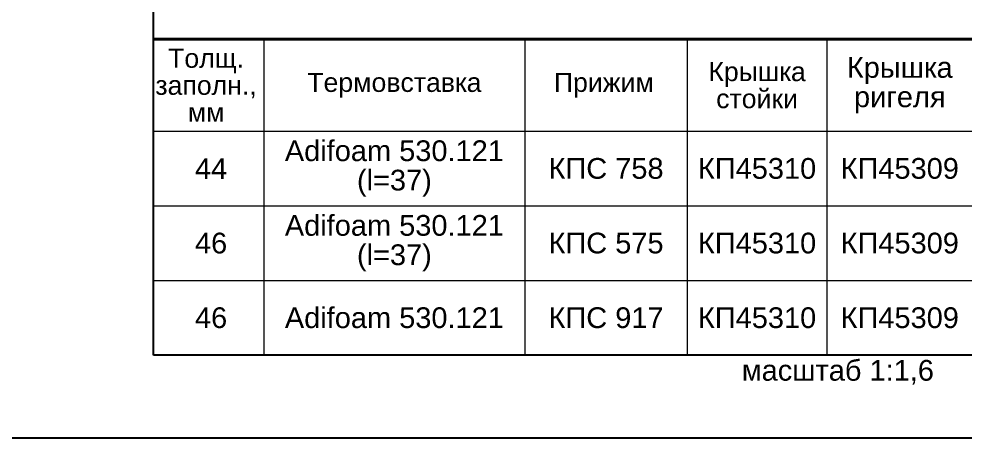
# Model space of a CAD drawing. Extents: x -37 to 8820, y -336 to 478.
# Drawn here: x 3363.8 to 3477.8, y 0 to 50.5 of the extents above; entities that cross this region are included whole.
import ezdxf

# ---------------------------------------------------------------- set-up
doc = ezdxf.new("R2010")
doc.units = 0
doc.header["$LTSCALE"] = 5
for name, color, linetype, lineweight in [('Герлен', 7, 'CONTINUOUS', 60), ('Рамки', 1, 'CONTINUOUS', 15), ('Текстовый', 7, 'CONTINUOUS', 9)]:
    doc.layers.add(name, color=color, linetype=linetype, lineweight=lineweight)
doc.layers.add('Скрытые', color=14, linetype='CONTINUOUS', plot=False)
doc.styles.add('Каталожный', font='arial.ttf', dxfattribs={"height": 2.5})

msp = doc.modelspace()

# ---------------------------------------------------------------- linework, layer by layer
at = {"layer": 'Герлен', "lineweight": 40}
msp.add_line((3380, 48.0868), (3545, 48.0868), dxfattribs=at)
at = {"layer": 'Рамки'}
for p, q in [((3393.3132, 48.0868), (3393.3132, 10)), ((3424.7858, 48.0868), (3424.7858, 10)), ((3444.3461, 48.0868), (3444.3461, 10)), ((3461.1876, 48.0868), (3461.1876, 10)), ((3380, 37), (3545, 37)), ((3380, 28), (3545, 28)), ((3380, 19), (3545, 19)), ((3380, 10), (3545, 10))]:
    msp.add_line(p, q, dxfattribs=at)
at = {"layer": 'Скрытые', "linetype": 'Continuous'}
for points in [[(3360, 297), (3570, 297), (3570, 0), (3360, 0)], [(3380, 10), (3380, 287), (3545, 287), (3545, 10)]]:
    msp.add_lwpolyline(points, close=True, dxfattribs=at)

# ---------------------------------------------------------------- texts
at = {"layer": 'Скрытые', "linetype": 'Continuous', "insert": (3462.5, 7.9386), "char_height": 3.5, "width": 165, "attachment_point": 5, "style": 'Каталожный'}
msp.add_mtext('\\pxqc;{\\H0.71429x;масштаб 1:1,6}', dxfattribs=at)
at = {"layer": 'Текстовый', "linetype": 'Continuous', "attachment_point": 5, "line_spacing_factor": 0.85, "style": 'Каталожный'}
for s, insert, char_height, width in [('Толщ.\\Pзаполн.,\\Pмм', (3386.3536, 42.5434), 2.3, 27.25), ('Крышка ригеля', (3469.9674, 42.5434), 2.5, 17.559599), ('Крышка \\Pстойки', (3452.7668, 42.5434), 2.3, 16.841493), ('Термовставка', (3409.0495, 42.5434), 2.3, 31.472537), ('Прижим', (3434.2974, 42.5434), 2.3, 27.25), ('Adifoam 530.121 (l=37)', (3409.0495, 32.5), 2.5, 31.472537), ('44', (3386.957, 32.5), 2.5, 12.712441), ('КПС 758', (3434.5659, 32.5), 2.5, 19.560325), ('КП45310', (3452.7668, 32.5), 2.5, 16.841493), ('КП45309', (3469.9674, 32.5), 2.5, 17.559599), ('Adifoam 530.121 (l=37)', (3409.0495, 23.5), 2.5, 31.472537), ('46', (3386.957, 23.5), 2.5, 12.712441), ('КПС 575', (3434.5659, 23.5), 2.5, 19.560325), ('КП45310', (3452.7668, 23.5), 2.5, 16.841493), ('КП45309', (3469.9674, 23.5), 2.5, 17.559599), ('46', (3386.957, 14.5), 2.5, 12.712441), ('Adifoam 530.121', (3409.0495, 14.5), 2.5, 31.472537), ('КПС 917', (3434.5659, 14.5), 2.5, 19.560325), ('КП45310', (3452.7668, 14.5), 2.5, 16.841493), ('КП45309', (3469.9674, 14.5), 2.5, 17.559599)]:
    msp.add_mtext(s, dxfattribs=dict(at, insert=insert, char_height=char_height, width=width))

doc.saveas('drawing.dxf')
